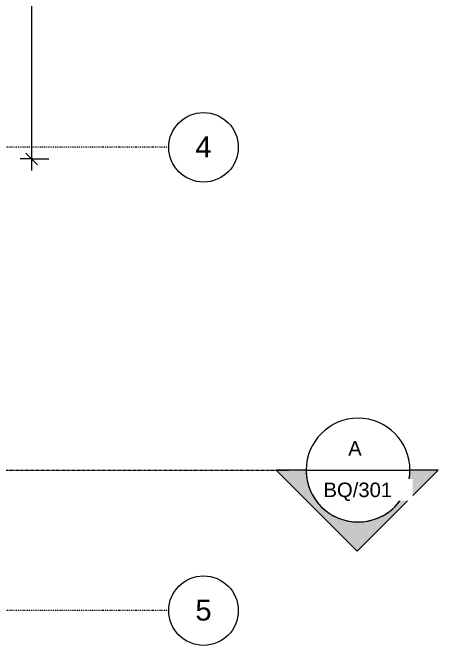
# Model space of a CAD drawing. Header units: millimetres. Extents: x -21051 to 202668, y -15646 to 13691.
# Drawn here: x 9717 to 13390, y -13092 to -7629 of the extents above; entities that cross this region are included whole.
import ezdxf

# ---------------------------------------------------------------- set-up
doc = ezdxf.new("R2010")
doc.units = ezdxf.units.MM
doc.linetypes.add('Dash dot', pattern=[15.875, 6.35, -4.7625, 0, -4.7625])
doc.linetypes.add('TD_Level Line', pattern=[8, 4, -2, 0, -2])
for name, color, linetype, lineweight in [('A-ANNO-DIMS', 211, 'Continuous', 9), ('A-ANNO-DIMS-100', 211, 'Continuous', 9), ('G-ANNO-SYMB', 111, 'Continuous', 9), ('S-GRID', 1, 'Continuous', 9), ('S-GRID-IDEN', 1, 'Continuous', 9)]:
    doc.layers.add(name, color=color, linetype=linetype, lineweight=lineweight)
doc.layers.get('0').off()
doc.styles.add('Arial_1', font='arial.ttf', dxfattribs={"height": 125})
doc.styles.add('Arial_2', font='arial.ttf', dxfattribs={"height": 180})
doc.styles.add('Arial_3', font='arial.ttf', dxfattribs={"height": 100})
doc.dimstyles.new('Arial_1_0', dxfattribs={"dimscale": 304.8, "dimtxt": 102.02594, "dimasz": 0.328084, "dimexe": 0.328084, "dimexo": 0.0625, "dimgap": 0.082021, "dimtad": 1, "dimdec": 0, "dimzin": 0, "dimdsep": 46, "dimtxsty": 'Arial_3', "dimblk1": 'OBLIQUE', "dimblk2": 'OBLIQUE', "dimsah": 1, "dimcen": 0.09, "dimdle": 0.328084, "dimazin": 0, "dimtfac": 1, "dimtdec": 4, "dimtix": 1, "dimtmove": 0, "dimatfit": 3, "dimfxl": 0.492126, "dimfxlon": 1, "dimtvp": 1, "dimtolj": 1, "dimtzin": 0, "dimarcsym": 2})

# ---------------------------------------------------------------- blocks, each defined once
blk = doc.blocks.new('Grid - _-182767-00_Ground floor')
at = {"layer": 'S-GRID-IDEN'}
blk.add_circle((0, 0), 3, dxfattribs=at)
blk = doc.blocks.new('Section - _-1243848-00_Ground floor')
at = {"layer": 'G-ANNO-SYMB'}
h = blk.add_hatch(color=256, dxfattribs=at)
edge = h.paths.add_edge_path()
edge.add_line((-12.925, 0), (-5.927, 6.998))
edge.add_line((-5.927, 6.998), (1.071, 0))
edge.add_line((1.071, 0), (-1.52, 0))
edge.add_arc((-6, 0), 4.48, 0, 180)
edge.add_line((-10.48, 0), (-12.925, 0))
for p, q in [((-5.927, 6.998), (-12.925, 0)), ((1.071, 0), (-5.927, 6.998)), ((-12.925, 0), (-10.48, 0)), ((-1.52, 0), (1.071, 0))]:
    blk.add_line(p, q, dxfattribs=at)
for start, end in [(360, 180), (0, 180), (180, 360)]:
    blk.add_arc((-6, 0), 4.48, start, end, dxfattribs=at)
blk = doc.blocks.new('DIMBLOCK209-00_Ground floor')
at = {"layer": 'A-ANNO-DIMS-100', "transparency": 16777216}
for p, q in [((9880.4, 6423.5), (9880.4, -8991.5)), ((9880.4, 6323.5), (9830.4, 6373.5)), ((9880.4, 6323.5), (9730.4, 6323.5)), ((9880.4, 6323.5), (9930.4, 6273.5)), ((9880.4, 6323.5), (9980.4, 6323.5)), ((9880.4, -8891.5), (9830.4, -8841.5)), ((9880.4, -8891.5), (9780.4, -8891.5)), ((9880.4, -8891.5), (9930.4, -8941.5)), ((9880.4, -8891.5), (10030.4, -8891.5))]:
    blk.add_line(p, q, dxfattribs=at)
at = {"layer": 'A-ANNO-DIMS-100', "color": 0, "transparency": 16777216, "insert": (9725.6, -1476.3), "char_height": 100, "width": 461.471, "attachment_point": 1, "rotation": 90, "line_spacing_factor": 0.941778, "style": 'Arial_3'}
blk.add_mtext('15215', dxfattribs=at)
blk = doc.blocks.new('_Oblique')
at = {"color": 0, "linetype": 'ByBlock', "lineweight": -2}
blk.add_line((-0.5, -0.5), (0.5, 0.5), dxfattribs=at)

msp = doc.modelspace()

# ---------------------------------------------------------------- linework, layer by layer
at = {"layer": 'G-ANNO-SYMB', "linetype": 'TD_Level Line', "lineweight": 18}
msp.add_line((5328.4, -11578.4), (12097, -11578.4), dxfattribs=at)
at = {"layer": 'G-ANNO-SYMB'}
msp.add_line((12249, -11578.4), (13145, -11578.4), dxfattribs=at)
at = {"layer": 'S-GRID', "linetype": 'Dash dot', "lineweight": 18}
for p, q in [((11063.8, -8791.5), (8563.8, -8791.5)), ((11063.8, -12791.5), (8563.8, -12791.5))]:
    msp.add_line(p, q, dxfattribs=at)

# ---------------------------------------------------------------- block references
at = {"layer": 'G-ANNO-SYMB', "xscale": 99.99999999999994, "yscale": 99.99999999999994, "zscale": 99.99999999999994, "rotation": 180}
msp.add_blockref('Section - _-1243848-00_Ground floor', (12097, -11578.4), dxfattribs=at)
at = {"layer": 'S-GRID-IDEN', "xscale": 99.99999999999994, "yscale": 99.99999999999994, "zscale": 99.99999999999994, "rotation": 90}
for p in [(11363.8, -8791.5), (11363.8, -12791.5)]:
    msp.add_blockref('Grid - _-182767-00_Ground floor', p, dxfattribs=at)

# ---------------------------------------------------------------- dimensions: what is measured, and where the dimension line sits
at = {"layer": 'A-ANNO-DIMS'}
dim = msp.add_linear_dim(base=(9880.4, -8891.5), p1=(9730.4, 6323.5), p2=(10030.4, -8891.5), angle=90, dimstyle='Arial_1_0', override={"dimpost": '<>', "dimfxl": 15217.95732}, dxfattribs=at)
dim.commit()
dim.dimension.update_dxf_attribs({"geometry": 'DIMBLOCK209-00_Ground floor', "text_midpoint": (9804.3, -1284)})

# ---------------------------------------------------------------- next in the draw order: texts
at = {"layer": 'G-ANNO-SYMB', "char_height": 125, "attachment_point": 1, "style": 'Arial_1', "bg_fill": 3, "box_fill_scale": 1.25, "bg_fill_color": 256, "bg_fill_true_color": 13158600, "bg_fill_transparency": 0}
for s, insert, width in [('A', (12611.9, -11328.2), 144.304), ('BQ/301', (12398.7, -11686.5), 737.552)]:
    msp.add_mtext(s, dxfattribs=dict(at, insert=insert, width=width))
at = {"layer": 'S-GRID-IDEN', "char_height": 180, "width": 168.354, "attachment_point": 1, "style": 'Arial_2', "bg_fill": 3, "box_fill_scale": 1.25, "bg_fill_color": 256, "bg_fill_true_color": 13158600, "bg_fill_transparency": 0}
for s, insert in [('4', (11293.4, -8697.5)), ('5', (11293.4, -12697.5))]:
    msp.add_mtext(s, dxfattribs=dict(at, insert=insert))

doc.saveas('drawing.dxf')
